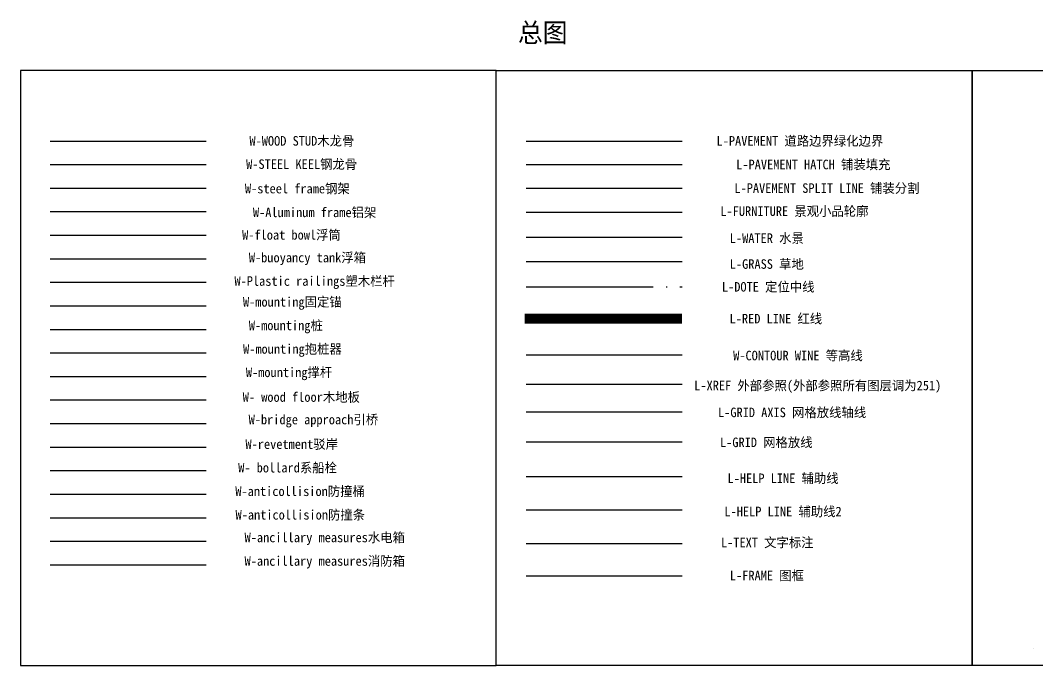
# Model space of a CAD drawing. Header units: millimetres. Extents: x -1612139 to -1282425, y 786067 to 1536390.
# Drawn here: x -1612139 to -1452195, y 1434905 to 1536328 of the extents above; entities that cross this region are included whole.
import ezdxf
from ezdxf.enums import TextEntityAlignment as Align

# ---------------------------------------------------------------- set-up
doc = ezdxf.new("R2010")
doc.units = ezdxf.units.MM
doc.header["$LTSCALE"] = 1000
for name, pattern in [('-6_350_HOLE$0$DASH', [0.35, 0.25, -0.1]), ('ACAD_ISO10W100', [18, 12, -3, 0, -3]), ('ACAD_ISO12W100', [22, 12, -3, 0.5, -3, 0.5, -3]), ('DASH', [0.35, 0.25, -0.1]), ('DOTE', [2.42, 2, -0.2, 0.02, -0.2])]:
    doc.linetypes.add(name, pattern=pattern)
doc.layers.get('0').update_dxf_attribs({"linetype": 'CONTINUOUS'})
for name, color, linetype in [('L-CONTOUR_LINE等高线', 252, 'DASH'), ('L-DIMLINEAR标注', 3, 'CONTINUOUS'), ('L-DOTE定位中线', 1, 'DOTE'), ('L-FRAME图框', 3, 'CONTINUOUS'), ('L-FURNITURE景观小品轮廓', 6, 'CONTINUOUS'), ('L-GRASS草地', 252, 'CONTINUOUS'), ('L-GRID_AXIS网格放线轴线', 1, 'CONTINUOUS'), ('L-GRID网格放线', 252, '-6_350_HOLE$0$DASH'), ('L-HELP_LINE辅助线1', 4, 'CONTINUOUS'), ('L-HELP_LINE辅助线2', 94, 'CONTINUOUS'), ('L-PAVEMENT_HATCH铺装填充', 251, 'CONTINUOUS'), ('L-PAVEMENT_SPLIT_LINE铺装分割', 23, 'CONTINUOUS'), ('L-PAVEMENT道路边界绿化边界', 2, 'CONTINUOUS'), ('L-RED_LINE红线', 1, 'ACAD_ISO12W100'), ('L-TEXT文字标注', 7, 'CONTINUOUS'), ('L-WATER水景', 5, 'CONTINUOUS'), ('L-XREF外部参照', 251, 'CONTINUOUS'), ('W- bollard系船栓', 4, 'CONTINUOUS'), ('W-_ANTICOLLISION防撞措施', 6, 'CONTINUOUS'), ('W-ALUMINUM_FRAME铝架', 30, 'CONTINUOUS'), ('W-ancillary measures附属措施', 1, 'CONTINUOUS'), ('W-bridge approach引桥', 4, 'CONTINUOUS'), ('W-FLOAT_BOWL浮筒', 253, 'CONTINUOUS'), ('W-MOUNTING固定方式', 5, 'CONTINUOUS'), ('W-PLASTIC_RAILINGS塑木栏杆', 6, 'CONTINUOUS'), ('W-REVETMENT驳岸', 251, 'CONTINUOUS'), ('W-STEEL_FRAME钢架', 3, 'CONTINUOUS'), ('W-STEEL_KEEL钢龙骨', 5, 'CONTINUOUS'), ('W-WOOD_FLOOR木地板', 30, 'CONTINUOUS'), ('W-WOOD_STUD木龙骨', 25, 'CONTINUOUS')]:
    doc.layers.add(name, color=color, linetype=linetype)
doc.styles.get("Standard").update_dxf_attribs({"font": '', "width": 0.8})
doc.styles.get('Standard').set_extended_font_data('SimSun')

# ---------------------------------------------------------------- blocks, each defined once
blk = doc.blocks.new('LOGO')
h = blk.add_hatch(color=140)
h.dxf.hatch_style = 1
h.paths.add_polyline_path([(-5, -2, 0.2940833), (-1, -2, -0.3637556), (5, -2, 1.4501439)])
h.paths.add_polyline_path([(0, 5), (3, -1, 0.1017228), (1, 0), (0, 3), (-3, -2, -0.0818366), (-4, -2)], flags=16)
h = blk.add_hatch(color=174)
h.paths.add_polyline_path([(4, -3, 0.0645711), (4, -2, 0.2966918), (0, -2, -0.0426403), (-2, -3, -0.2097474), (-4, -2, 0.1799149), (-2, -5, 0.1697835), (0, -4, -0.0574404), (2, -3, -0.2140922)])
h.paths.add_polyline_path([(1, -3, -0.0840138), (-1, -4, -0.2717332), (-3, -3, 0.071966), (-2, -3, 0.0982776), (0, -3, -0.0724062), (1, -2, -0.088156), (3, -2, -0.1819884), (4, -3, 0.2061064)], flags=16)
blk.add_hatch(color=174).paths.add_polyline_path([(3, -4, 0.1897275), (1, -4, -0.1265372), (-1, -5, 0.2450133)])
for points in [[(-5, -2, 0.2940833), (-1, -2, -0.3637556), (5, -2, 1.4501439)], [(-4, -2), (0, 5), (3, -1, 0.1017228), (1, 0), (0, 3), (-3, -2, -0.0818366)]]:
    blk.add_lwpolyline(points, format="xyb", close=True)
for points in [[(-4, -2, 0.2097474), (-2, -3, 0.0426403), (0, -2, -0.2966918), (4, -2)], [(-3, -3, 0.071966), (-2, -3, 0.0982776), (0, -3, -0.0724062), (1, -2, -0.088156), (3, -2, -0.1819884), (4, -3, 0.2061064), (1, -3, -0.0840138), (-1, -4, -0.2717332), (-3, -3)], [(-2, -5, 0.1697835), (0, -4, -0.0574404), (2, -3, -0.2140922), (4, -3, -0.2140922)], [(-1, -5, 0.1265372), (1, -4, -0.1897275), (3, -4, -0.1897275)]]:
    blk.add_lwpolyline(points, format="xyb")
for start, end in [(208.47056, 249.26757), (258.57514, 313.64322), (318.83836, 333.61646)]:
    blk.add_arc((0, 0), 5, start, end)

msp = doc.modelspace()

# ---------------------------------------------------------------- linework, layer by layer
at = {"layer": 'L-CONTOUR_LINE等高线', "ltscale": 100}
msp.add_lwpolyline([(-1532626.6, 1483779.9), (-1508110.3, 1483779.9)], dxfattribs=at)
at = {"layer": 'L-DOTE定位中线', "ltscale": 10}
msp.add_lwpolyline([(-1532626.6, 1494445.3), (-1508110.3, 1494445.3)], dxfattribs=at)
at = {"layer": 'L-FRAME图框', "color": 3}
for points in [[(-1537306.8, 1528427.7), (-1612138.8, 1528427.7), (-1612138.8, 1434905), (-1537306.8, 1434905)], [(-1537306.8, 1528427.7), (-1462474.8, 1528427.7), (-1462474.8, 1434905), (-1537306.8, 1434905)], [(-1462474.8, 1528427.7), (-1392444.8, 1528427.7), (-1392444.8, 1434905), (-1462474.8, 1434905)]]:
    msp.add_lwpolyline(points, close=True, dxfattribs=at)
at = {"layer": 'L-FRAME图框'}
msp.add_lwpolyline([(-1532626.6, 1449006.2), (-1508110.3, 1449006.2)], dxfattribs=at)
at = {"layer": 'L-FURNITURE景观小品轮廓'}
msp.add_lwpolyline([(-1532626.6, 1506164.4), (-1508110.3, 1506164.4)], dxfattribs=at)
at = {"layer": 'L-GRASS草地'}
msp.add_lwpolyline([(-1532626.6, 1498438.6), (-1508110.3, 1498438.6)], dxfattribs=at)
at = {"layer": 'L-GRID_AXIS网格放线轴线'}
msp.add_lwpolyline([(-1532626.6, 1474780.5), (-1508110.3, 1474780.5)], dxfattribs=at)
at = {"layer": 'L-GRID网格放线', "ltscale": 100}
msp.add_lwpolyline([(-1532626.6, 1470073.8), (-1508110.3, 1470073.8)], dxfattribs=at)
at = {"layer": 'L-HELP_LINE辅助线1'}
msp.add_lwpolyline([(-1532626.6, 1464610.6), (-1508110.3, 1464610.6)], dxfattribs=at)
at = {"layer": 'L-HELP_LINE辅助线2'}
msp.add_lwpolyline([(-1532626.6, 1459388.4), (-1508110.3, 1459388.4)], dxfattribs=at)
at = {"layer": 'L-PAVEMENT_HATCH铺装填充'}
msp.add_lwpolyline([(-1532626.6, 1513652.2), (-1508110.3, 1513652.2)], dxfattribs=at)
at = {"layer": 'L-PAVEMENT_SPLIT_LINE铺装分割'}
msp.add_lwpolyline([(-1532626.6, 1509941.7), (-1508110.3, 1509941.7)], dxfattribs=at)
at = {"layer": 'L-PAVEMENT道路边界绿化边界'}
msp.add_lwpolyline([(-1532626.6, 1517362.7), (-1508110.3, 1517362.7)], dxfattribs=at)
at = {"layer": 'L-RED_LINE红线', "linetype": 'ACAD_ISO10W100', "const_width": 1600}
msp.add_lwpolyline([(-1532852.3, 1489449.2), (-1508110.3, 1489449.2)], dxfattribs=at)
at = {"layer": 'L-TEXT文字标注'}
msp.add_lwpolyline([(-1532626.6, 1454113.4), (-1508110.3, 1454113.4)], dxfattribs=at)
at = {"layer": 'L-WATER水景'}
msp.add_lwpolyline([(-1532626.6, 1502227.6), (-1508110.3, 1502227.6)], dxfattribs=at)
at = {"layer": 'L-XREF外部参照'}
msp.add_lwpolyline([(-1532626.6, 1479147.3), (-1508110.3, 1479144.3)], dxfattribs=at)
at = {"layer": 'W- bollard系船栓'}
msp.add_lwpolyline([(-1607458.5, 1465562.7), (-1582942.3, 1465562.7)], dxfattribs=at)
at = {"layer": 'W-_ANTICOLLISION防撞措施'}
for points in [[(-1607458.5, 1461862.7), (-1582942.3, 1461862.7)], [(-1607458.5, 1458162.7), (-1582942.3, 1458162.7)]]:
    msp.add_lwpolyline(points, dxfattribs=at)
at = {"layer": 'W-ALUMINUM_FRAME铝架', "color": 4}
msp.add_lwpolyline([(-1607458.5, 1506262.7), (-1582942.3, 1506262.7)], dxfattribs=at)
at = {"layer": 'W-ancillary measures附属措施'}
for points in [[(-1607458.5, 1454462.7), (-1582942.3, 1454462.7)], [(-1607458.5, 1450762.7), (-1582942.3, 1450762.7)]]:
    msp.add_lwpolyline(points, dxfattribs=at)
at = {"layer": 'W-bridge approach引桥'}
msp.add_lwpolyline([(-1607458.5, 1472962.7), (-1582942.3, 1472962.7)], dxfattribs=at)
at = {"layer": 'W-FLOAT_BOWL浮筒'}
for points in [[(-1607458.5, 1502562.7), (-1582942.3, 1502562.7)], [(-1607458.5, 1498862.7), (-1582942.3, 1498862.7)]]:
    msp.add_lwpolyline(points, dxfattribs=at)
at = {"layer": 'W-MOUNTING固定方式'}
for points in [[(-1607458.5, 1491462.7), (-1582942.3, 1491462.7)], [(-1607458.5, 1487762.7), (-1582942.3, 1487762.7)], [(-1607458.5, 1484062.7), (-1582942.3, 1484062.7)], [(-1607458.5, 1480362.7), (-1582942.3, 1480362.7)]]:
    msp.add_lwpolyline(points, dxfattribs=at)
at = {"layer": 'W-PLASTIC_RAILINGS塑木栏杆'}
msp.add_lwpolyline([(-1607458.5, 1495162.7), (-1582942.3, 1495162.7)], dxfattribs=at)
at = {"layer": 'W-REVETMENT驳岸'}
msp.add_lwpolyline([(-1607458.5, 1469262.7), (-1582942.3, 1469262.7)], dxfattribs=at)
at = {"layer": 'W-STEEL_FRAME钢架'}
msp.add_lwpolyline([(-1607458.5, 1509962.7), (-1582942.3, 1509962.7)], dxfattribs=at)
at = {"layer": 'W-STEEL_KEEL钢龙骨', "color": 5}
msp.add_lwpolyline([(-1607458.5, 1513662.7), (-1582942.3, 1513662.7)], dxfattribs=at)
at = {"layer": 'W-WOOD_FLOOR木地板'}
msp.add_lwpolyline([(-1607458.5, 1476662.7), (-1582942.3, 1476662.7)], dxfattribs=at)
at = {"layer": 'W-WOOD_STUD木龙骨'}
msp.add_lwpolyline([(-1607458.5, 1517362.7), (-1582942.3, 1517362.7)], dxfattribs=at)

# ---------------------------------------------------------------- block references
msp.add_blockref('LOGO', (-1452803, 1437615.1))

# ---------------------------------------------------------------- texts
at = {"layer": 'L-CONTOUR_LINE等高线', "ltscale": 3, "width": 0.95}
msp.add_text('W-CONTOUR WINE 等高线', height=1500, dxfattribs=at).set_placement((-1489881.4, 1483676), align=Align.MIDDLE)
at = {"layer": 'L-DIMLINEAR标注', "width": 0.95}
msp.add_text('L-FRAME 图框', height=1500, dxfattribs=at).set_placement((-1494761.1, 1449098.2), align=Align.MIDDLE)
at = {"layer": 'L-DOTE定位中线', "linetype": 'DOTE', "ltscale": 3, "width": 0.95}
msp.add_text('L-DOTE 定位中线', height=1500, dxfattribs=at).set_placement((-1494553.8, 1494476.1), align=Align.MIDDLE)
at = {"layer": 'L-FURNITURE景观小品轮廓', "width": 0.95}
msp.add_text('L-FURNITURE 景观小品轮廓', height=1500, dxfattribs=at).set_placement((-1490436.8, 1506377.3), align=Align.MIDDLE)
at = {"layer": 'L-GRASS草地', "width": 0.95}
msp.add_text('L-GRASS 草地', height=1500, dxfattribs=at).set_placement((-1494776.8, 1498056.5), align=Align.MIDDLE)
at = {"layer": 'L-GRID_AXIS网格放线轴线', "width": 0.95}
msp.add_text('L-GRID AXIS 网格放线轴线', height=1500, dxfattribs=at).set_placement((-1490802.2, 1474737.1), align=Align.MIDDLE)
at = {"layer": 'L-GRID网格放线', "ltscale": 10, "width": 0.95}
msp.add_text('L-GRID 网格放线', height=1500, dxfattribs=at).set_placement((-1494859.1, 1470030.3), align=Align.MIDDLE)
at = {"layer": 'L-HELP_LINE辅助线1', "width": 0.95}
msp.add_text('L-HELP LINE 辅助线', height=1500, dxfattribs=at).set_placement((-1492222.4, 1464384.3), align=Align.MIDDLE)
at = {"layer": 'L-HELP_LINE辅助线2', "width": 0.95}
msp.add_text('L-HELP LINE 辅助线2', height=1500, dxfattribs=at).set_placement((-1492222.4, 1459162.1), align=Align.MIDDLE)
at = {"layer": 'L-PAVEMENT_HATCH铺装填充', "width": 0.95}
msp.add_text('L-PAVEMENT HATCH 铺装填充', height=1500, dxfattribs=at).set_placement((-1487462.7, 1513700.2), align=Align.MIDDLE)
at = {"layer": 'L-PAVEMENT_SPLIT_LINE铺装分割', "width": 0.95}
msp.add_text('L-PAVEMENT SPLIT LINE 铺装分割', height=1500, dxfattribs=at).set_placement((-1485322.7, 1509989.7), align=Align.MIDDLE)
at = {"layer": 'L-PAVEMENT道路边界绿化边界', "width": 0.95}
msp.add_text('L-PAVEMENT 道路边界绿化边界', height=1500, dxfattribs=at).set_placement((-1489571.6, 1517410.7), align=Align.MIDDLE)
at = {"layer": 'L-RED_LINE红线', "linetype": 'ACAD_ISO10W100', "width": 0.95}
msp.add_text('L-RED LINE 红线', height=1500, dxfattribs=at).set_placement((-1493351.8, 1489480.1), align=Align.MIDDLE)
at = {"layer": 'L-TEXT文字标注', "width": 0.95}
for s, height, p in [('总图', 3000, (-1530011.5, 1534448)), ('L-TEXT 文字标注', 1500, (-1494707.7, 1454307.1))]:
    msp.add_text(s, height=height, dxfattribs=at).set_placement(p, align=Align.MIDDLE)
at = {"layer": 'L-WATER水景', "width": 0.95}
msp.add_text('L-WATER 水景', height=1500, dxfattribs=at).set_placement((-1494776.8, 1502123.7), align=Align.MIDDLE)
at = {"layer": 'L-XREF外部参照', "width": 0.95}
msp.add_text('L-XREF 外部参照(外部参照所有图层调为251)', height=1500, dxfattribs=at).set_placement((-1486767.5, 1478852.5), align=Align.MIDDLE)
at = {"layer": 'W- bollard系船栓', "width": 0.95}
msp.add_text('W- bollard系船栓', height=1500, dxfattribs=at).set_placement((-1570127.2, 1466049.4), align=Align.MIDDLE)
at = {"layer": 'W-_ANTICOLLISION防撞措施', "width": 0.95}
for s, p in [('W-anticollision防撞桶', (-1568154.3, 1462349.4)), ('W-anticollision防撞条', (-1568122.9, 1458649.4))]:
    msp.add_text(s, height=1500, dxfattribs=at).set_placement(p, align=Align.MIDDLE)
at = {"layer": 'W-ALUMINUM_FRAME铝架', "color": 4, "width": 0.95}
msp.add_text('W-Aluminum frame铝架', height=1500, dxfattribs=at).set_placement((-1565873.5, 1506176.2), align=Align.MIDDLE)
at = {"layer": 'W-ancillary measures附属措施', "width": 0.95}
for s, p in [('W-ancillary measures水电箱', (-1564278.6, 1454949.4)), ('W-ancillary measures消防箱', (-1564278.6, 1451249.4))]:
    msp.add_text(s, height=1500, dxfattribs=at).set_placement(p, align=Align.MIDDLE)
at = {"layer": 'W-bridge approach引桥', "width": 0.95}
msp.add_text('W-bridge approach引桥', height=1500, dxfattribs=at).set_placement((-1566063, 1473449.4), align=Align.MIDDLE)
at = {"layer": 'W-FLOAT_BOWL浮筒', "width": 0.95}
for s, p in [('W-float bowl浮筒', (-1569511.7, 1502639)), ('W-buoyancy tank浮箱', (-1567001, 1498939))]:
    msp.add_text(s, height=1500, dxfattribs=at).set_placement(p, align=Align.MIDDLE)
at = {"layer": 'W-MOUNTING固定方式', "width": 0.95}
for s, p in [('W-mounting固定锚', (-1569378.2, 1491949.4)), ('W-mounting桩', (-1570399.8, 1488249.4)), ('W-mounting抱桩器', (-1569362.5, 1484549.4)), ('W-mounting撑杆', (-1569889, 1480872.3))]:
    msp.add_text(s, height=1500, dxfattribs=at).set_placement(p, align=Align.MIDDLE)
at = {"layer": 'W-PLASTIC_RAILINGS塑木栏杆', "width": 0.95}
msp.add_text('W-Plastic railings塑木栏杆', height=1500, dxfattribs=at).set_placement((-1565866, 1495218.5), align=Align.MIDDLE)
at = {"layer": 'W-REVETMENT驳岸', "width": 0.95}
msp.add_text('W-revetment驳岸', height=1500, dxfattribs=at).set_placement((-1569471.5, 1469749.4), align=Align.MIDDLE)
at = {"layer": 'W-STEEL_FRAME钢架', "width": 0.95}
msp.add_text('W-steel frame钢架', height=1500, dxfattribs=at).set_placement((-1568587.8, 1509912.1), align=Align.MIDDLE)
at = {"layer": 'W-STEEL_KEEL钢龙骨', "color": 5, "width": 0.95}
msp.add_text('W-STEEL KEEL钢龙骨', height=1500, dxfattribs=at).set_placement((-1567909.2, 1513756.1), align=Align.MIDDLE)
at = {"layer": 'W-WOOD_FLOOR木地板', "width": 0.95}
msp.add_text('W- wood floor木地板', height=1500, dxfattribs=at).set_placement((-1567963.6, 1477149.4), align=Align.MIDDLE)
at = {"layer": 'W-WOOD_STUD木龙骨', "width": 0.95}
msp.add_text('W-WOOD STUD木龙骨', height=1500, dxfattribs=at).set_placement((-1567875.3, 1517410.7), align=Align.MIDDLE)

doc.saveas('drawing.dxf')
